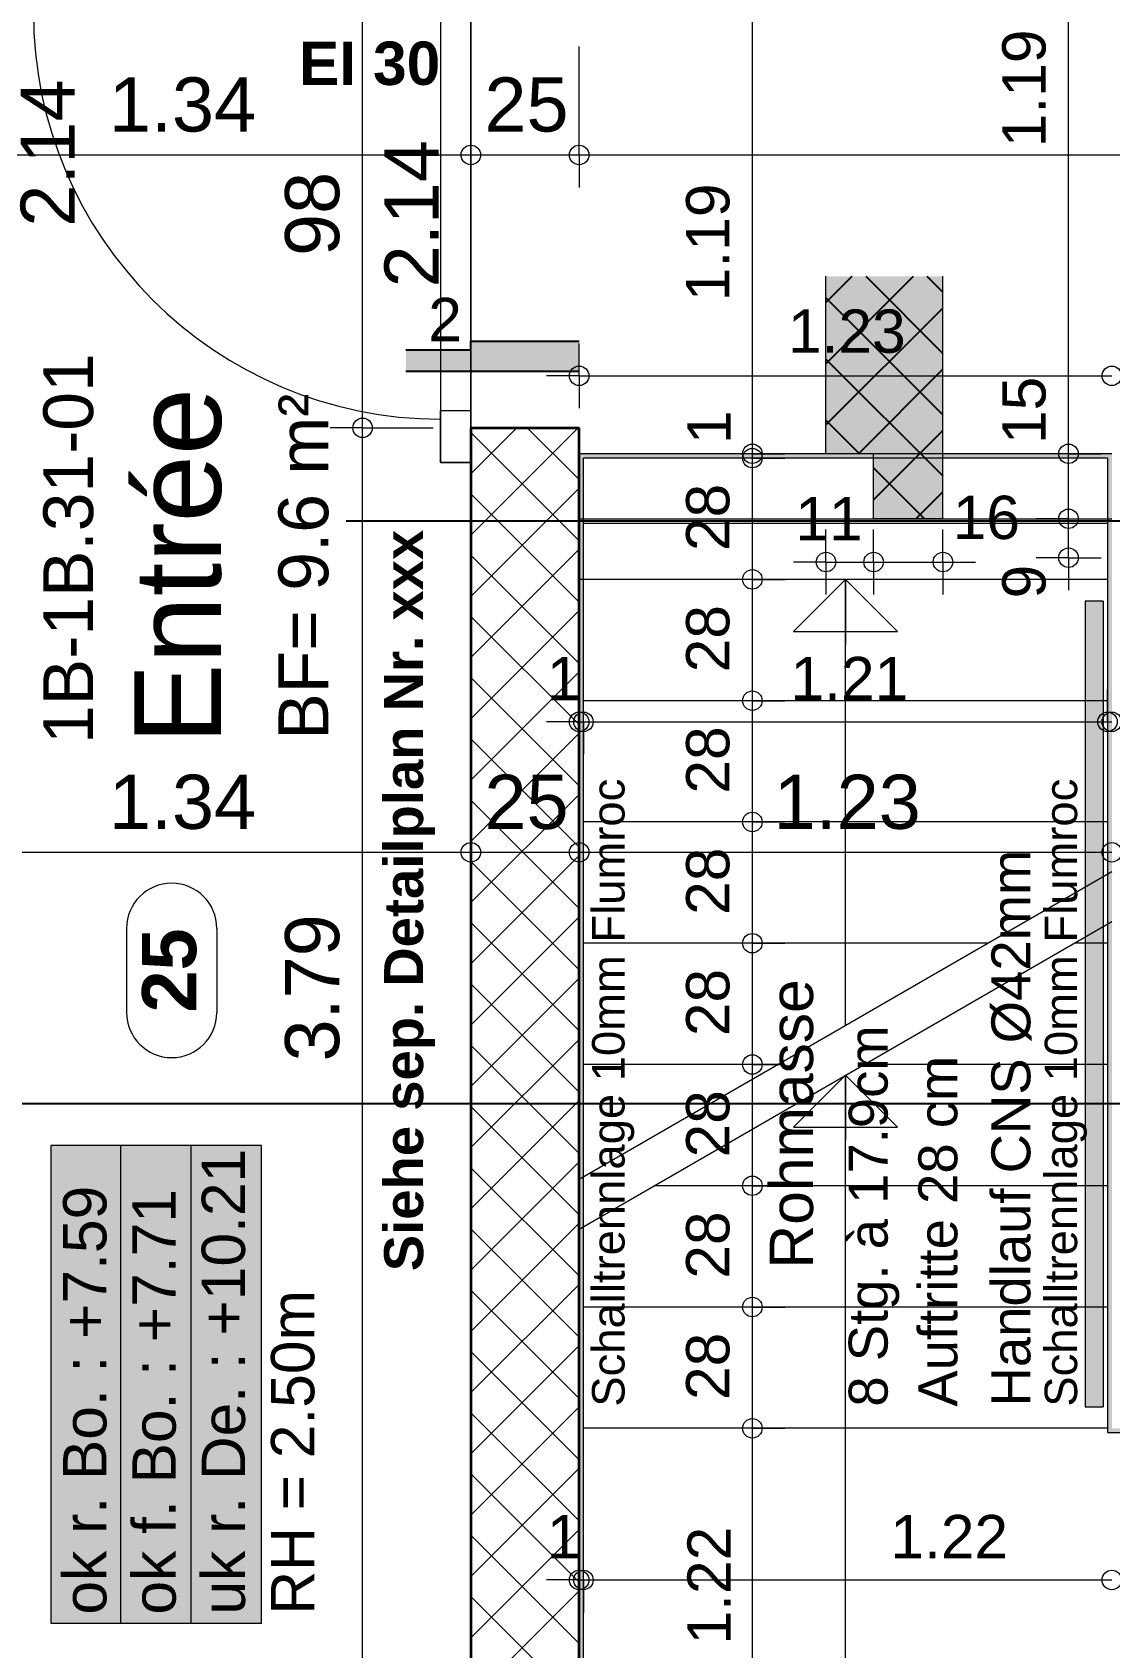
# Model space of a CAD drawing. Header units: metres. Extents: x 0.003 to 0.843, y 0.003 to 0.597.
# Drawn here: x 0.4049 to 0.4547, y 0.3366 to 0.4112 of the extents above; entities that cross this region are included whole.
import ezdxf

# ---------------------------------------------------------------- set-up
doc = ezdxf.new("R2010")
doc.units = ezdxf.units.M
for name, pattern in [('AUSGEZOGEN', [0]), ('LINIE_23', [0.0079, 0.004, -0.0013, 0, -0.0013, 0, -0.0013]), ('PUNKT2', [3.175, 0, -3.175]), ('STRICHLINIE', [19.05, 12.7, -6.35]), ('STRICHPUNKT', [25.4, 12.7, -6.35, 0, -6.35])]:
    doc.linetypes.add(name, pattern=pattern)
for name, color, linetype, lineweight in [('Bauachsen grob', 7, 'STRICHPUNKT', 13), ('Bodenplatte', 7, 'AUSGEZOGEN', 18), ('Brand Text', 251, 'AUSGEZOGEN', 18), ('Daemmung', 7, 'AUSGEZOGEN', 18), ('Detailmasse', 7, 'AUSGEZOGEN', 13), ('Lauflinie', 7, 'AUSGEZOGEN', 13), ('Metallbauarbeiten', 7, 'AUSGEZOGEN', 18), ('Raumbezeichnung', 7, 'AUSGEZOGEN', 18), ('Schnittbegrenzung', 7, 'AUSGEZOGEN', 13), ('Stufen', 7, 'AUSGEZOGEN', 25), ('Text Koten', 7, 'AUSGEZOGEN', 25), ('Text Werkplan Ausfuehrung', 7, 'AUSGEZOGEN', 25), ('Tuerschwelle', 7, 'AUSGEZOGEN', 25), ('Tuerzarge', 7, 'AUSGEZOGEN', 13), ('Vermassung Decke', 180, 'STRICHLINIE', 25), ('Wand Beton bewehrt', 7, 'AUSGEZOGEN', 35), ('Werkplan- Ausfuehrungsmasse', 7, 'AUSGEZOGEN', 13)]:
    doc.layers.add(name, color=color, linetype=linetype, lineweight=lineweight)
doc.styles.add('ARIAL', font='ARIAL.TTF')

msp = doc.modelspace()

# ---------------------------------------------------------------- hatches: boundary and pattern name
at = {"layer": 'Bodenplatte', "linetype": 'AUSGEZOGEN', "lineweight": 25}
msp.add_hatch(color=71, dxfattribs=at).paths.add_polyline_path([(0.44156, 0.39994), (0.44156, 0.39174), (0.44376, 0.39174), (0.44376, 0.38874), (0.44696, 0.38874), (0.44696, 0.39994)])
at = {"layer": 'Daemmung', "linetype": 'PUNKT2', "lineweight": 18}
msp.add_hatch(color=241, dxfattribs=at).paths.add_polyline_path([(0.43016, 0.39174), (0.43016, 0.38594), (0.43036, 0.38594), (0.43036, 0.39154), (0.45456, 0.39154), (0.45456, 0.34654), (0.49396, 0.34654), (0.49396, 0.34674), (0.45476, 0.34674), (0.45476, 0.39174)])
at = {"layer": 'Daemmung', "linetype": 'STRICHLINIE', "lineweight": 18}
msp.add_hatch(color=241, dxfattribs=at).paths.add_polyline_path([(0.43016, 0.38594), (0.43016, 0.32214), (0.49976, 0.32214), (0.49976, 0.34674), (0.49396, 0.34674), (0.49396, 0.34654), (0.49956, 0.34654), (0.49956, 0.32234), (0.43036, 0.32234), (0.43036, 0.38594)])
at = {"layer": 'Metallbauarbeiten', "linetype": 'AUSGEZOGEN', "lineweight": 13}
msp.add_hatch(color=254, dxfattribs=at).paths.add_polyline_path([(0.45352, 0.34774), (0.45436, 0.34774), (0.45436, 0.38494), (0.45352, 0.38494)])
at = {"layer": 'Text Koten', "linetype": 'AUSGEZOGEN', "lineweight": 13}
msp.add_hatch(color=254, dxfattribs=at).paths.add_polyline_path([(0.40576, 0.33774), (0.415493, 0.33774), (0.415493, 0.359807), (0.40576, 0.359807)])
at = {"layer": 'Tuerschwelle', "linetype": 'AUSGEZOGEN', "lineweight": 25, "true_color": 0x575757}
msp.add_hatch(color=251, dxfattribs=at).paths.add_polyline_path([(0.43016, 0.39694), (0.42516, 0.39694), (0.42516, 0.39654), (0.42216, 0.39654), (0.42216, 0.39554), (0.43016, 0.39554)])

# ---------------------------------------------------------------- linework, layer by layer
at = {"layer": 'Bauachsen grob', "color": 32, "linetype": 'LINIE_23', "lineweight": 25, "true_color": 0xc36e14}
for p, q in [((0.42766, 0.01554), (0.42766, 0.58264)), ((0.2194, 0.38864), (0.72932, 0.38864))]:
    msp.add_line(p, q, dxfattribs=at)
at = {"layer": 'Bodenplatte', "color": 7, "linetype": 'AUSGEZOGEN', "lineweight": 25}
for p, q in [((0.44156, 0.395899), (0.445601, 0.39994)), ((0.44156, 0.398728), (0.442772, 0.39994)), ((0.443393, 0.39994), (0.44696, 0.396373)), ((0.446222, 0.39994), (0.44696, 0.399202)), ((0.44156, 0.398945), (0.44696, 0.393545)), ((0.44156, 0.393071), (0.44696, 0.398471)), ((0.44156, 0.396116), (0.44696, 0.390716)), ((0.443058, 0.39174), (0.44696, 0.395642)), ((0.44156, 0.393288), (0.443108, 0.39174)), ((0.44376, 0.389614), (0.44696, 0.392814)), ((0.44376, 0.391088), (0.446108, 0.38874)), ((0.445714, 0.38874), (0.44696, 0.389986))]:
    msp.add_line(p, q, dxfattribs=at)
at = {"layer": 'Bodenplatte', "color": 7, "linetype": 'AUSGEZOGEN', "lineweight": 13}
for p, q in [((0.44156, 0.39174), (0.44156, 0.39994)), ((0.44696, 0.38874), (0.44696, 0.39994)), ((0.44376, 0.39174), (0.44156, 0.39174)), ((0.44376, 0.38874), (0.44376, 0.39174)), ((0.44696, 0.38874), (0.44376, 0.38874))]:
    msp.add_line(p, q, dxfattribs=at)
at = {"layer": 'Bodenplatte', "color": 92, "linetype": 'STRICHLINIE', "lineweight": 18}
for p, q in [((0.45476, 0.39174), (0.43016, 0.39174)), ((0.43016, 0.38874), (0.45476, 0.38874))]:
    msp.add_line(p, q, dxfattribs=at)
at = {"layer": 'Daemmung', "color": 240, "linetype": 'STRICHLINIE', "lineweight": 18}
for p, q in [((0.45456, 0.39154), (0.43036, 0.39154)), ((0.43036, 0.32234), (0.43036, 0.39154)), ((0.45456, 0.39154), (0.45456, 0.34654)), ((0.43036, 0.38594), (0.43016, 0.38594)), ((0.43016, 0.38594), (0.43016, 0.32214)), ((0.45456, 0.34654), (0.49956, 0.34654))]:
    msp.add_line(p, q, dxfattribs=at)
at = {"layer": 'Daemmung', "color": 240, "linetype": 'PUNKT2', "lineweight": 18}
msp.add_line((0.43036, 0.38854), (0.45456, 0.38854), dxfattribs=at)
at = {"layer": 'Detailmasse', "color": 240, "linetype": 'AUSGEZOGEN', "lineweight": 13}
for p, q in [((0.43816, 0.39174), (0.43816, 0.41554)), ((0.43816, 0.39174), (0.43666, 0.39174)), ((0.43816, 0.39174), (0.43966, 0.39174)), ((0.43816, 0.39154), (0.43816, 0.39174)), ((0.43816, 0.39154), (0.43666, 0.39154)), ((0.43816, 0.39154), (0.43966, 0.39154)), ((0.43816, 0.38594), (0.43816, 0.39154)), ((0.43816, 0.38594), (0.43666, 0.38594)), ((0.43816, 0.38594), (0.43966, 0.38594)), ((0.43816, 0.38034), (0.43816, 0.38594)), ((0.43016, 0.379362), (0.43016, 0.380862)), ((0.43036, 0.379362), (0.43036, 0.380862)), ((0.45456, 0.379362), (0.45456, 0.380862)), ((0.43816, 0.38034), (0.43666, 0.38034)), ((0.43816, 0.38034), (0.43966, 0.38034)), ((0.43816, 0.37474), (0.43816, 0.38034)), ((0.43016, 0.379362), (0.42866, 0.379362)), ((0.43016, 0.379362), (0.43016, 0.377862)), ((0.43016, 0.379362), (0.43036, 0.379362)), ((0.43036, 0.379362), (0.43036, 0.377862)), ((0.43036, 0.379362), (0.45456, 0.379362)), ((0.45456, 0.379362), (0.45456, 0.377862)), ((0.45456, 0.379362), (0.45476, 0.379362)), ((0.43816, 0.37474), (0.43666, 0.37474)), ((0.43816, 0.37474), (0.43966, 0.37474)), ((0.43816, 0.36914), (0.43816, 0.37474)), ((0.43816, 0.36914), (0.43666, 0.36914)), ((0.43816, 0.36914), (0.43966, 0.36914)), ((0.43816, 0.36354), (0.43816, 0.36914)), ((0.43816, 0.36354), (0.43666, 0.36354)), ((0.43816, 0.36354), (0.43966, 0.36354)), ((0.43816, 0.35794), (0.43816, 0.36354)), ((0.43816, 0.35794), (0.43666, 0.35794)), ((0.43816, 0.35794), (0.43966, 0.35794)), ((0.43816, 0.35234), (0.43816, 0.35794)), ((0.43816, 0.35234), (0.43666, 0.35234)), ((0.43816, 0.35234), (0.43966, 0.35234)), ((0.43816, 0.34674), (0.43816, 0.35234)), ((0.43816, 0.34674), (0.43666, 0.34674)), ((0.43816, 0.34674), (0.43966, 0.34674)), ((0.43016, 0.33974), (0.43016, 0.34124)), ((0.43036, 0.33974), (0.43036, 0.34124)), ((0.43016, 0.33974), (0.42866, 0.33974)), ((0.43016, 0.33974), (0.43016, 0.33824)), ((0.43016, 0.33974), (0.43036, 0.33974)), ((0.43036, 0.33974), (0.43036, 0.33824))]:
    msp.add_line(p, q, dxfattribs=at)
for points in [[(0.43816, 0.32234), (0.43816, 0.327448), (0.43816, 0.327448), (0.43816, 0.34674)], [(0.43036, 0.33974), (0.433408, 0.33974), (0.433408, 0.33974), (0.45476, 0.33974)]]:
    msp.add_lwpolyline(points, dxfattribs=at)
for centre in [(0.43816, 0.39174), (0.43816, 0.39154), (0.43816, 0.38594), (0.43816, 0.38034), (0.43016, 0.379362), (0.43036, 0.379362), (0.45456, 0.379362), (0.45476, 0.379362), (0.43816, 0.37474), (0.43816, 0.36914), (0.43816, 0.36354), (0.43816, 0.35794), (0.43816, 0.35234), (0.43816, 0.34674), (0.43016, 0.33974), (0.43036, 0.33974), (0.45476, 0.33974)]:
    msp.add_circle(centre, 0.00045, dxfattribs=at)
at = {"layer": 'Lauflinie', "color": 7, "linetype": 'AUSGEZOGEN', "lineweight": 18}
for p, q in [((0.44246, 0.38594), (0.44006, 0.38354)), ((0.44246, 0.365351), (0.44246, 0.38594)), ((0.44246, 0.38594), (0.44246, 0.38294)), ((0.44246, 0.38594), (0.44246, 0.38594)), ((0.44246, 0.38594), (0.44246, 0.38594)), ((0.44246, 0.38594), (0.44246, 0.38594)), ((0.44486, 0.38354), (0.44246, 0.38594)), ((0.44006, 0.38354), (0.44486, 0.38354)), ((0.43016, 0.358249), (0.45476, 0.372452)), ((0.43016, 0.35594), (0.45476, 0.370143)), ((0.44246, 0.363041), (0.44006, 0.360641)), ((0.44246, 0.33444), (0.44246, 0.363041)), ((0.44246, 0.363041), (0.44246, 0.360041)), ((0.44246, 0.363041), (0.44246, 0.363041)), ((0.44246, 0.363041), (0.44246, 0.363041)), ((0.44246, 0.363041), (0.44246, 0.363041)), ((0.44486, 0.360641), (0.44246, 0.363041)), ((0.44006, 0.360641), (0.44486, 0.360641))]:
    msp.add_line(p, q, dxfattribs=at)
at = {"layer": 'Metallbauarbeiten', "color": 7, "linetype": 'AUSGEZOGEN', "lineweight": 13}
for p, q in [((0.45436, 0.38494), (0.45352, 0.38494)), ((0.45352, 0.38494), (0.45352, 0.34774)), ((0.45436, 0.38494), (0.45436, 0.34774)), ((0.45352, 0.34774), (0.45436, 0.34774))]:
    msp.add_line(p, q, dxfattribs=at)
at = {"layer": 'Schnittbegrenzung', "color": 14, "linetype": 'STRICHPUNKT', "lineweight": 25}
msp.add_line((0.21926, 0.36174), (0.61876, 0.36174), dxfattribs=at)
at = {"layer": 'Stufen', "color": 7, "linetype": 'AUSGEZOGEN', "lineweight": 18}
for p, q in [((0.45456, 0.38594), (0.43036, 0.38594)), ((0.45456, 0.38034), (0.43036, 0.38034)), ((0.45456, 0.37474), (0.43036, 0.37474)), ((0.449023, 0.36914), (0.43036, 0.36914)), ((0.45456, 0.36914), (0.453023, 0.36914)), ((0.439324, 0.36354), (0.43036, 0.36354)), ((0.45456, 0.36354), (0.443324, 0.36354)), ((0.45456, 0.35794), (0.433624, 0.35794)), ((0.45456, 0.35234), (0.43036, 0.35234)), ((0.45456, 0.34674), (0.43036, 0.34674))]:
    msp.add_line(p, q, dxfattribs=at)
at = {"layer": 'Text Koten', "color": 7, "linetype": 'AUSGEZOGEN', "lineweight": 13}
for p, q in [((0.40576, 0.359807), (0.40576, 0.33774)), ((0.415493, 0.359807), (0.40576, 0.359807)), ((0.409004, 0.33774), (0.409004, 0.359807)), ((0.412249, 0.33774), (0.412249, 0.359807)), ((0.415493, 0.33774), (0.415493, 0.359807)), ((0.40576, 0.33774), (0.415493, 0.33774))]:
    msp.add_line(p, q, dxfattribs=at)
at = {"layer": 'Text Werkplan Ausfuehrung', "color": 240, "linetype": 'AUSGEZOGEN', "lineweight": 13}
for p, q in [((0.409264, 0.369827), (0.409264, 0.365942)), ((0.413431, 0.369827), (0.413431, 0.365942))]:
    msp.add_line(p, q, dxfattribs=at)
for centre, start, end in [((0.411347, 0.369827), 0, 180), ((0.411347, 0.365942), 180, 0)]:
    msp.add_arc(centre, 0.002083, start, end, dxfattribs=at)
at = {"layer": 'Tuerschwelle', "color": 7, "linetype": 'AUSGEZOGEN', "lineweight": 25}
for p, q in [((0.42516, 0.39654), (0.42516, 0.39694)), ((0.42516, 0.39694), (0.43016, 0.39694)), ((0.42216, 0.39654), (0.42516, 0.39654)), ((0.43016, 0.39554), (0.42216, 0.39554))]:
    msp.add_line(p, q, dxfattribs=at)
at = {"layer": 'Tuerzarge', "color": 7, "linetype": 'AUSGEZOGEN', "lineweight": 13}
msp.add_lwpolyline([(0.42516, 0.39374), (0.42516, 0.39134), (0.42376, 0.39134), (0.42376, 0.39374), (0.42516, 0.39374)], dxfattribs=at)
msp.add_arc((0.42376, 0.41214), 0.0188, 180, 270, dxfattribs=at)
at = {"layer": 'Vermassung Decke', "color": 92, "linetype": 'AUSGEZOGEN', "lineweight": 13}
for p, q in [((0.45276, 0.39174), (0.45276, 0.41554)), ((0.43016, 0.39534), (0.43016, 0.39684)), ((0.43016, 0.39534), (0.42866, 0.39534)), ((0.43016, 0.39534), (0.43016, 0.39384)), ((0.43016, 0.39534), (0.43016, 0.39534)), ((0.45276, 0.39174), (0.45126, 0.39174)), ((0.45276, 0.39174), (0.45426, 0.39174)), ((0.45276, 0.39174), (0.45276, 0.39174)), ((0.45276, 0.38874), (0.45276, 0.39174)), ((0.45276, 0.38874), (0.45126, 0.38874)), ((0.45276, 0.38874), (0.45426, 0.38874)), ((0.45276, 0.38874), (0.45276, 0.38874)), ((0.45276, 0.38694), (0.45276, 0.38874)), ((0.44156, 0.38674), (0.44156, 0.38824)), ((0.44376, 0.38674), (0.44376, 0.38824)), ((0.44696, 0.38674), (0.44696, 0.38824)), ((0.44156, 0.38674), (0.44006, 0.38674)), ((0.44156, 0.38674), (0.44156, 0.38524)), ((0.44156, 0.38674), (0.44156, 0.38674)), ((0.44156, 0.38674), (0.44376, 0.38674)), ((0.44376, 0.38674), (0.44376, 0.38524)), ((0.44376, 0.38674), (0.44376, 0.38674)), ((0.44376, 0.38674), (0.44696, 0.38674)), ((0.44696, 0.38674), (0.44696, 0.38524)), ((0.44696, 0.38674), (0.44696, 0.38674)), ((0.44696, 0.38674), (0.44846, 0.38674)), ((0.45276, 0.38694), (0.45126, 0.38694)), ((0.45276, 0.38694), (0.45426, 0.38694)), ((0.45276, 0.38694), (0.45276, 0.38694)), ((0.45276, 0.38694), (0.45276, 0.38544))]:
    msp.add_line(p, q, dxfattribs=at)
msp.add_lwpolyline([(0.43016, 0.39534), (0.437731, 0.39534), (0.437731, 0.39534), (0.45476, 0.39534)], dxfattribs=at)
for centre in [(0.43016, 0.39534), (0.45476, 0.39534), (0.45276, 0.39174), (0.45276, 0.38874), (0.44156, 0.38674), (0.44376, 0.38674), (0.44696, 0.38674), (0.45276, 0.38694)]:
    msp.add_circle(centre, 0.00045, dxfattribs=at)
at = {"layer": 'Wand Beton bewehrt', "color": 180, "linetype": 'STRICHPUNKT', "lineweight": 13}
for p, q in [((0.42376, 0.41414), (0.42376, 0.39134)), ((0.42516, 0.39294), (0.42516, 0.41254)), ((0.42516, 0.39134), (0.42516, 0.39294)), ((0.42376, 0.39134), (0.42516, 0.39134))]:
    msp.add_line(p, q, dxfattribs=at)
at = {"layer": 'Wand Beton bewehrt', "color": 7, "linetype": 'AUSGEZOGEN', "lineweight": 13}
for p, q in [((0.42516, 0.41254), (0.42516, 0.39294)), ((0.42516, 0.387985), (0.430115, 0.39294)), ((0.42516, 0.390813), (0.427287, 0.39294)), ((0.42516, 0.392717), (0.43016, 0.387717)), ((0.427766, 0.39294), (0.43016, 0.390546)), ((0.42516, 0.385156), (0.43016, 0.390156)), ((0.42516, 0.389889), (0.43016, 0.384889)), ((0.42516, 0.382328), (0.43016, 0.387328)), ((0.42516, 0.387061), (0.43016, 0.382061)), ((0.42516, 0.379499), (0.43016, 0.384499)), ((0.42516, 0.384232), (0.43016, 0.379232)), ((0.42516, 0.376671), (0.43016, 0.381671)), ((0.42516, 0.381404), (0.43016, 0.376404)), ((0.42516, 0.373842), (0.43016, 0.378842)), ((0.42516, 0.378575), (0.43016, 0.373575)), ((0.42516, 0.371014), (0.43016, 0.376014)), ((0.42516, 0.375747), (0.43016, 0.370747)), ((0.42516, 0.368186), (0.43016, 0.373186)), ((0.42516, 0.372918), (0.43016, 0.367918)), ((0.42516, 0.365357), (0.43016, 0.370357)), ((0.42516, 0.37009), (0.43016, 0.36509)), ((0.42516, 0.362529), (0.43016, 0.367529)), ((0.42516, 0.367262), (0.43016, 0.362262)), ((0.42516, 0.3597), (0.43016, 0.3647)), ((0.42516, 0.364433), (0.43016, 0.359433)), ((0.42516, 0.356872), (0.43016, 0.361872)), ((0.42516, 0.361605), (0.43016, 0.356605)), ((0.42516, 0.354043), (0.43016, 0.359043)), ((0.42516, 0.358776), (0.43016, 0.353776)), ((0.42516, 0.351215), (0.43016, 0.356215)), ((0.42516, 0.355948), (0.43016, 0.350948)), ((0.42516, 0.348387), (0.43016, 0.353387)), ((0.42516, 0.353119), (0.43016, 0.348119)), ((0.42516, 0.345558), (0.43016, 0.350558)), ((0.42516, 0.350291), (0.43016, 0.345291)), ((0.42516, 0.34273), (0.43016, 0.34773)), ((0.42516, 0.347463), (0.43016, 0.342463)), ((0.42516, 0.339901), (0.43016, 0.344901)), ((0.42516, 0.344634), (0.43016, 0.339634)), ((0.42516, 0.337073), (0.43016, 0.342073)), ((0.42516, 0.341806), (0.43016, 0.336806)), ((0.42516, 0.334244), (0.43016, 0.339244)), ((0.42516, 0.338977), (0.43016, 0.333977))]:
    msp.add_line(p, q, dxfattribs=at)
at = {"layer": 'Wand Beton bewehrt', "color": 7, "linetype": 'AUSGEZOGEN', "lineweight": 35}
for p, q in [((0.42516, 0.39294), (0.43016, 0.39294)), ((0.42516, 0.39294), (0.42516, 0.32214)), ((0.43016, 0.358249), (0.43016, 0.39294)), ((0.43016, 0.35594), (0.43016, 0.358249)), ((0.43016, 0.32214), (0.43016, 0.35594))]:
    msp.add_line(p, q, dxfattribs=at)
at = {"layer": 'Werkplan- Ausfuehrungsmasse', "color": 7, "linetype": 'AUSGEZOGEN', "lineweight": 13}
for p, q in [((0.42016, 0.39294), (0.42016, 0.41254)), ((0.42516, 0.40554), (0.42516, 0.40704)), ((0.43016, 0.40554), (0.43016, 0.40704)), ((0.39836, 0.40554), (0.42516, 0.40554)), ((0.42516, 0.40554), (0.42516, 0.40404)), ((0.42516, 0.40554), (0.43016, 0.40554)), ((0.43016, 0.40554), (0.43016, 0.40404)), ((0.43016, 0.40554), (0.51856, 0.40554)), ((0.42016, 0.39294), (0.41866, 0.39294)), ((0.42016, 0.39294), (0.42166, 0.39294)), ((0.42016, 0.39294), (0.423423, 0.39294)), ((0.42016, 0.31714), (0.42016, 0.39294)), ((0.42516, 0.37334), (0.42516, 0.37484)), ((0.43016, 0.37334), (0.43016, 0.37484)), ((0.39836, 0.37334), (0.42516, 0.37334)), ((0.42516, 0.37334), (0.42516, 0.37184)), ((0.42516, 0.37334), (0.42516, 0.37334)), ((0.42516, 0.37334), (0.43016, 0.37334)), ((0.43016, 0.37334), (0.43016, 0.37184)), ((0.43016, 0.37334), (0.43016, 0.37334)), ((0.43016, 0.37334), (0.45476, 0.37334))]:
    msp.add_line(p, q, dxfattribs=at)
for points in [[(0.42516, 0.40554), (0.42516, 0.406165), (0.42516, 0.406165), (0.42516, 0.406165), (0.42516, 0.406165), (0.42516, 0.406165), (0.42516, 0.406165), (0.42516, 0.406165), (0.42516, 0.406165), (0.42516, 0.406165), (0.42516, 0.406165), (0.42516, 0.406165), (0.42516, 0.406165), (0.42516, 0.406165), (0.42516, 0.406165), (0.42516, 0.406165), (0.42516, 0.406165), (0.42516, 0.406165), (0.42516, 0.406165), (0.42516, 0.406165), (0.42516, 0.406165), (0.42516, 0.40622), (0.42516, 0.40622), (0.42516, 0.40623), (0.42516, 0.40623), (0.42516, 0.41054)], [(0.43016, 0.40554), (0.43016, 0.406165), (0.43016, 0.406165), (0.43016, 0.406165), (0.43016, 0.406165), (0.43016, 0.406165), (0.43016, 0.406165), (0.43016, 0.406165), (0.43016, 0.406165), (0.43016, 0.406165), (0.43016, 0.406165), (0.43016, 0.406165), (0.43016, 0.406165), (0.43016, 0.406165), (0.43016, 0.406165), (0.43016, 0.406165), (0.43016, 0.406165), (0.43016, 0.406165), (0.43016, 0.406165), (0.43016, 0.406223), (0.43016, 0.406223), (0.43016, 0.406232), (0.43016, 0.406232), (0.43016, 0.41054)]]:
    msp.add_lwpolyline(points, dxfattribs=at)
for centre in [(0.42516, 0.40554), (0.43016, 0.40554), (0.42016, 0.39294), (0.42516, 0.37334), (0.43016, 0.37334), (0.45476, 0.37334)]:
    msp.add_circle(centre, 0.00045, dxfattribs=at)

# ---------------------------------------------------------------- texts
at = {"layer": 'Brand Text', "color": 240, "linetype": 'AUSGEZOGEN', "lineweight": 18, "insert": (0.417227, 0.40874), "char_height": 0.002, "width": 0.001, "attachment_point": 7, "style": 'ARIAL'}
msp.add_mtext('\\fArial|i0|b1|c0|p0;EI\\~30', dxfattribs=at)
at = {"layer": 'Daemmung', "color": 240, "linetype": 'AUSGEZOGEN', "lineweight": 18, "char_height": 0.0015, "width": 0.00075, "attachment_point": 7, "rotation": 90, "style": 'ARIAL'}
for insert in [(0.43271, 0.34774), (0.45361, 0.34774)]:
    msp.add_mtext('Schalltrennlage\\~10mm\\~Flumroc', dxfattribs=dict(at, insert=insert))
at = {"layer": 'Detailmasse', "color": 240, "linetype": 'AUSGEZOGEN', "lineweight": 13, "char_height": 0.002, "width": 0.001, "attachment_point": 7, "rotation": 90, "style": 'ARIAL'}
for s, insert in [('1.19', (0.437126, 0.398782)), ('1', (0.43716, 0.39219)), ('28', (0.437126, 0.387247)), ('28', (0.437126, 0.381647)), ('28', (0.437126, 0.376047)), ('28', (0.437126, 0.370447)), ('28', (0.437126, 0.364847)), ('Rohmasse', (0.44099, 0.354121)), ('28', (0.437126, 0.359247)), ('28', (0.437126, 0.353647)), ('28', (0.437126, 0.348047)), ('1.22', (0.43716, 0.336758))]:
    msp.add_mtext(s, dxfattribs=dict(at, insert=insert))
at = {"layer": 'Detailmasse', "color": 240, "linetype": 'AUSGEZOGEN', "lineweight": 13, "char_height": 0.002, "width": 0.001, "attachment_point": 7, "style": 'ARIAL'}
for s, insert in [('1', (0.428669, 0.380362)), ('1.21', (0.43992, 0.380362)), ('1', (0.428669, 0.34074)), ('1.22', (0.444531, 0.34074))]:
    msp.add_mtext(s, dxfattribs=dict(at, insert=insert))
at = {"layer": 'Raumbezeichnung', "color": 7, "linetype": 'AUSGEZOGEN', "lineweight": 18, "attachment_point": 7, "rotation": 90, "style": 'ARIAL'}
for s, insert, char_height, width in [('1B-1B.31-01', (0.40775, 0.37834), 0.0023, 0.00115), ('Entrée', (0.413676, 0.378325), 0.004, 0.002), ('BF=\\~9.6\\~m²', (0.418609, 0.37854), 0.0023, 0.00115)]:
    msp.add_mtext(s, dxfattribs=dict(at, insert=insert, char_height=char_height, width=width))
at = {"layer": 'Text Koten', "color": 7, "linetype": 'AUSGEZOGEN', "lineweight": 13, "char_height": 0.002, "width": 0.001, "attachment_point": 7, "rotation": 90, "style": 'ARIAL'}
for s, insert in [('uk\\~r.\\~De.\\~:\\~+10.21', (0.41476, 0.33814)), ('ok\\~r.\\~Bo.\\~:\\~+7.59', (0.40836, 0.33814)), ('ok\\~f.\\~Bo.\\~:\\~+7.71', (0.41156, 0.33814)), ('RH\\~=\\~2.50m', (0.41796, 0.33814))]:
    msp.add_mtext(s, dxfattribs=dict(at, insert=insert))
at = {"layer": 'Text Werkplan Ausfuehrung', "color": 7, "linetype": 'AUSGEZOGEN', "lineweight": 18, "insert": (0.4235, 0.353995), "char_height": 0.0018, "width": 0.0009, "attachment_point": 7, "rotation": 90, "style": 'ARIAL'}
msp.add_mtext('\\fArial|i0|b1|c0|p0;Siehe\\~sep.\\~Detailplan\\~Nr.\\~xxx', dxfattribs=at)
at = {"layer": 'Text Werkplan Ausfuehrung', "color": 7, "linetype": 'AUSGEZOGEN', "lineweight": 25, "char_height": 0.0018, "width": 0.0009, "attachment_point": 7, "rotation": 90, "style": 'ARIAL'}
for s, insert in [('Handlauf\\~CNS\\~Ø42mm', (0.451064, 0.34775)), ('8\\~Stg.\\~à\\~17.9cm', (0.44495, 0.34774)), ('Auftritte\\~28\\~cm', (0.44765, 0.34774))]:
    msp.add_mtext(s, dxfattribs=dict(at, insert=insert))
at = {"layer": 'Text Werkplan Ausfuehrung', "color": 240, "linetype": 'AUSGEZOGEN', "lineweight": 13, "insert": (0.412514, 0.365942), "char_height": 0.0025, "width": 0.00125, "attachment_point": 7, "rotation": 90, "style": 'ARIAL'}
msp.add_mtext('\\fArial|i0|b1|c0|p0;25', dxfattribs=at)
at = {"layer": 'Tuerschwelle', "color": 7, "linetype": 'AUSGEZOGEN', "lineweight": 25, "insert": (0.423193, 0.39694), "char_height": 0.002, "width": 0.001, "attachment_point": 7, "style": 'ARIAL'}
msp.add_mtext('2', dxfattribs=at)
at = {"layer": 'Vermassung Decke', "color": 92, "linetype": 'AUSGEZOGEN', "lineweight": 13, "char_height": 0.002, "width": 0.001, "attachment_point": 7, "rotation": 90, "style": 'ARIAL'}
for s, insert in [('1.19', (0.451726, 0.405892)), ('15', (0.451726, 0.39219)), ('9', (0.451726, 0.385059))]:
    msp.add_mtext(s, dxfattribs=dict(at, insert=insert))
at = {"layer": 'Vermassung Decke', "color": 92, "linetype": 'AUSGEZOGEN', "lineweight": 13, "char_height": 0.002, "width": 0.001, "attachment_point": 7, "style": 'ARIAL'}
for s, insert in [('1.23', (0.439804, 0.396375)), ('11', (0.440144, 0.38774)), ('16', (0.44741, 0.387774))]:
    msp.add_mtext(s, dxfattribs=dict(at, insert=insert))
at = {"layer": 'Werkplan- Ausfuehrungsmasse', "color": 7, "linetype": 'AUSGEZOGEN', "lineweight": 13, "char_height": 0.0025, "width": 0.00125, "attachment_point": 7, "rotation": 90, "style": 'ARIAL'}
for s, insert in [('2.14', (0.40687, 0.402226)), ('2.14', (0.42367, 0.399426)), ('98', (0.419117, 0.400874)), ('3.79', (0.419116, 0.36368))]:
    msp.add_mtext(s, dxfattribs=dict(at, insert=insert))
at = {"layer": 'Werkplan- Ausfuehrungsmasse', "color": 7, "linetype": 'AUSGEZOGEN', "lineweight": 13, "char_height": 0.0025, "width": 0.00125, "attachment_point": 7, "style": 'ARIAL'}
for s, insert in [('1.34', (0.408446, 0.406584)), ('25', (0.425788, 0.406583)), ('1.34', (0.408446, 0.374384)), ('25', (0.425788, 0.374383)), ('1.23', (0.439141, 0.374384))]:
    msp.add_mtext(s, dxfattribs=dict(at, insert=insert))

doc.saveas('drawing.dxf')
